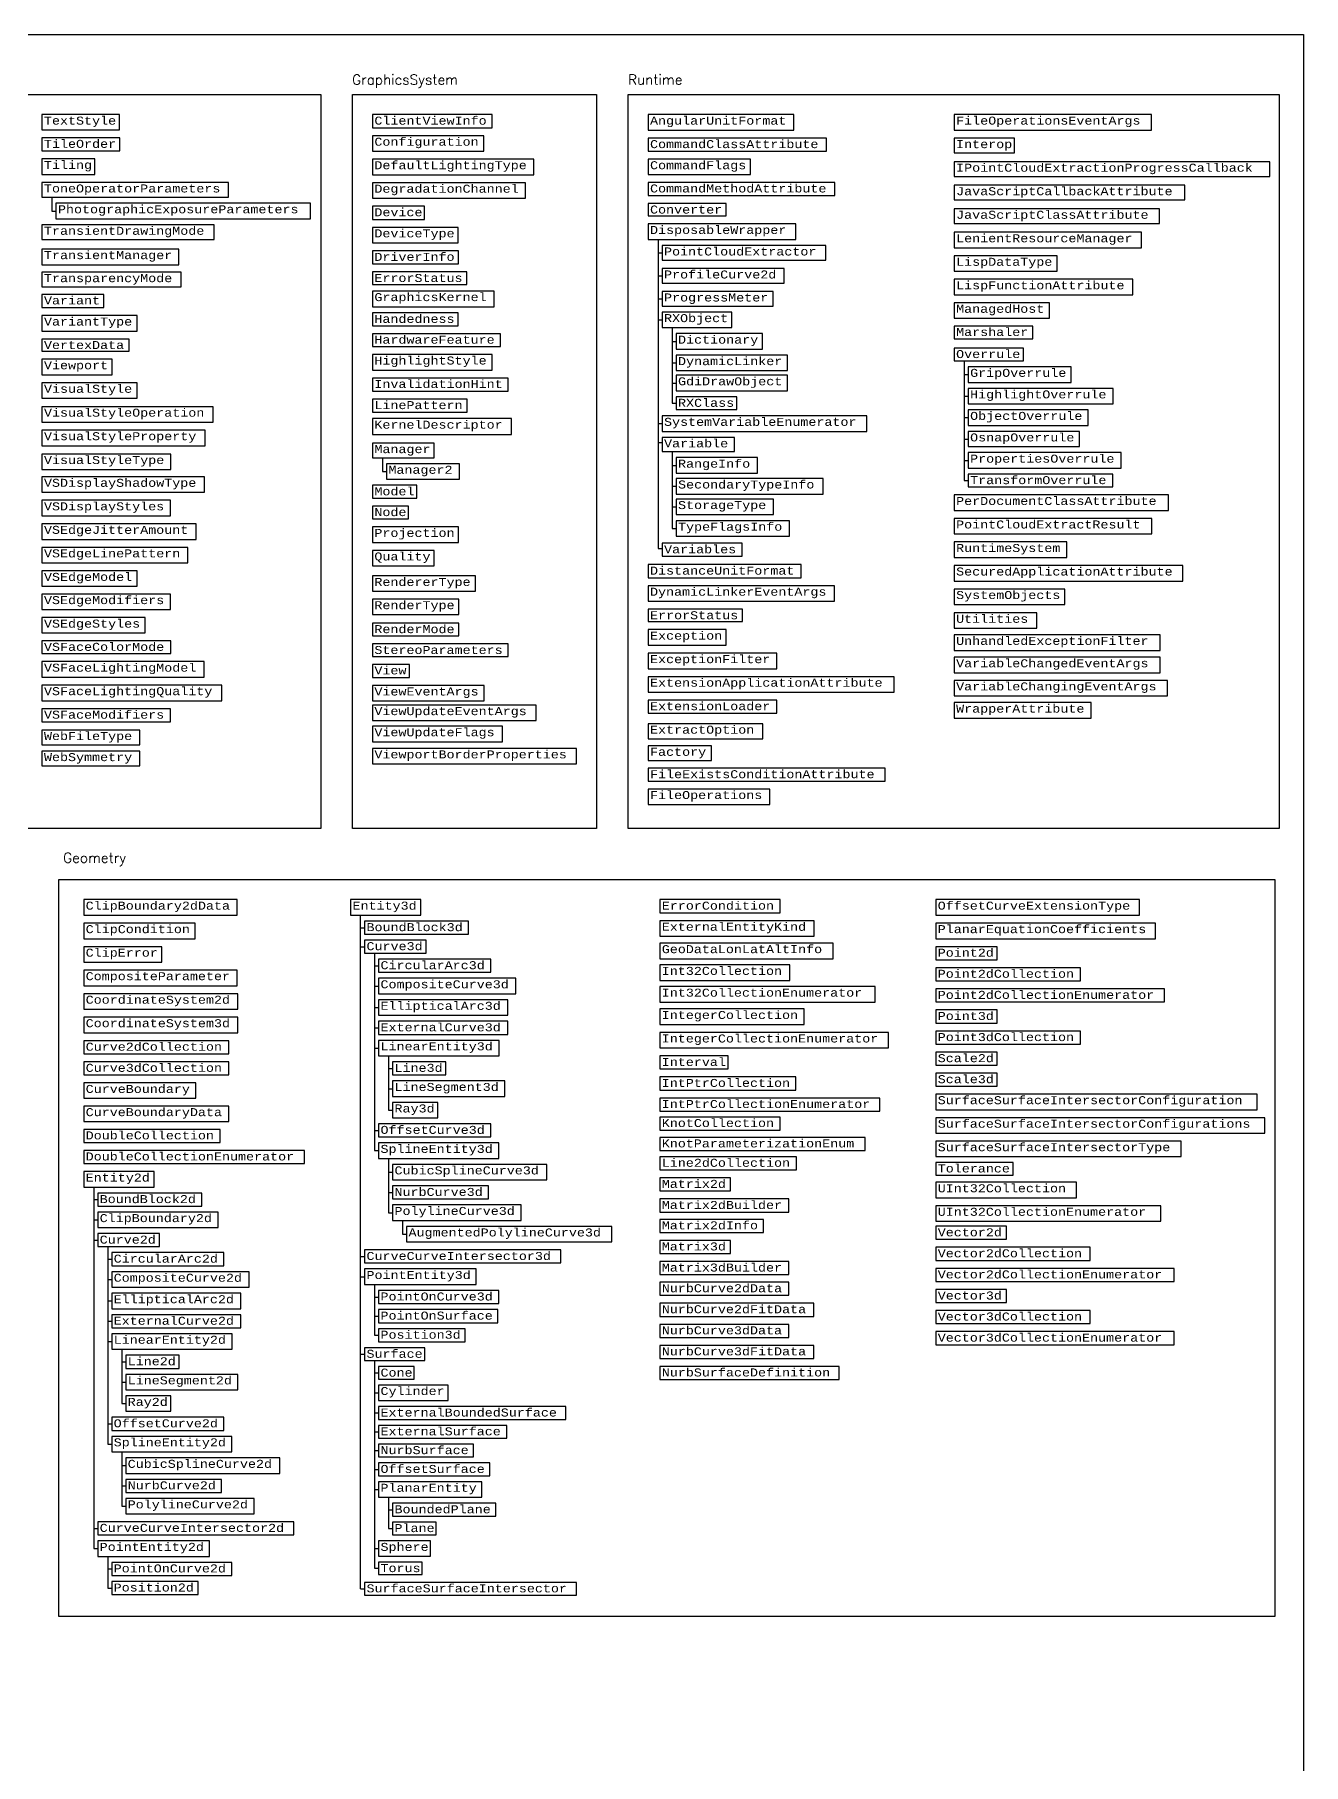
# Model space of a CAD drawing. Header units: inches. Extents: x 349 to 921, y -346 to 10.
# Drawn here: x 857.5 to 920.9, y -85.4 to 1.1 of the extents above; entities that cross this region are included whole.
import ezdxf

# ---------------------------------------------------------------- set-up
doc = ezdxf.new("R2010")
doc.units = ezdxf.units.IN
doc.header["$MEASUREMENT"] = 0
for name, color, linetype in [('Managed classes', 3, 'Continuous'), ('ObjectARX 2009 Managed classes', 7, 'Continuous'), ('ObjectARX 2010 Managed classes', 7, 'Continuous')]:
    doc.layers.add(name, color=color, linetype=linetype)
doc.styles.add('Categories', font='romanc.shx', dxfattribs={"height": 0.5})
doc.styles.add('PureManaged', font='cour.ttf', dxfattribs={"height": 0.4})
doc.styles.get("Standard").update_dxf_attribs({"font": 'cour.ttf'})

msp = doc.modelspace()

# ---------------------------------------------------------------- linework, layer by layer
for p, q in [((858.382, -7.032), (858.382, -7.72)), ((858.382, -7.72), (858.582, -7.72)), ((888.68, -9.142), (888.68, -24.583)), ((888.68, -9.808), (888.88, -9.808)), ((888.68, -10.958), (888.88, -10.958)), ((888.68, -12.108), (888.88, -12.108)), ((888.68, -13.161), (888.88, -13.161)), ((889.38, -13.549), (889.38, -17.328)), ((889.38, -14.237), (889.58, -14.237)), ((889.38, -15.312), (889.58, -15.312)), ((903.981, -15.21), (903.981, -21.193)), ((889.38, -16.32), (889.58, -16.32)), ((903.981, -15.898), (904.181, -15.898)), ((903.981, -16.974), (904.181, -16.974)), ((889.38, -17.328), (889.58, -17.328)), ((903.981, -18.049), (904.181, -18.049)), ((888.68, -18.347), (888.88, -18.347)), ((888.68, -19.287), (888.88, -19.287)), ((889.38, -19.749), (889.38, -23.589)), ((903.981, -19.117), (904.181, -19.117)), ((874.9, -20.055), (874.9, -20.743)), ((874.9, -20.743), (875.1, -20.743)), ((889.38, -20.437), (889.58, -20.437)), ((903.981, -20.185), (904.181, -20.185)), ((889.38, -21.478), (889.58, -21.478)), ((903.981, -21.193), (904.181, -21.193)), ((889.38, -22.507), (889.58, -22.507)), ((889.38, -23.589), (889.58, -23.589)), ((888.68, -24.583), (888.88, -24.583)), ((873.806, -76.592), (873.806, -42.919)), ((873.806, -43.545), (874.006, -43.545)), ((873.806, -44.495), (874.006, -44.495)), ((874.506, -44.821), (874.506, -54.692)), ((874.506, -45.448), (874.706, -45.448)), ((874.506, -46.463), (874.706, -46.463)), ((874.506, -47.538), (874.706, -47.538)), ((874.506, -48.551), (874.706, -48.551)), ((874.506, -49.564), (874.706, -49.564)), ((875.206, -49.952), (875.206, -52.668)), ((875.206, -50.579), (875.406, -50.579)), ((875.206, -51.594), (875.406, -51.594)), ((875.206, -52.668), (875.406, -52.668)), ((874.506, -53.679), (874.706, -53.679)), ((874.506, -54.692), (874.706, -54.692)), ((875.206, -55.079), (875.206, -57.793)), ((875.206, -55.767), (875.406, -55.767)), ((860.467, -56.513), (860.467, -74.588)), ((875.206, -56.78), (875.406, -56.78)), ((860.467, -57.138), (860.667, -57.138)), ((875.206, -57.793), (875.406, -57.793)), ((860.467, -58.151), (860.667, -58.151)), ((875.906, -58.181), (875.906, -58.868)), ((860.467, -59.164), (860.667, -59.164)), ((861.167, -59.489), (861.167, -69.36)), ((875.906, -58.868), (876.106, -58.868)), ((861.167, -60.116), (861.367, -60.116)), ((873.806, -59.981), (874.006, -59.981)), ((861.167, -61.132), (861.367, -61.132)), ((873.806, -60.994), (874.006, -60.994)), ((874.506, -61.382), (874.506, -63.919)), ((861.167, -62.207), (861.367, -62.207)), ((874.506, -62.009), (874.706, -62.009)), ((874.506, -62.964), (874.706, -62.964)), ((861.167, -63.22), (861.367, -63.22)), ((874.506, -63.919), (874.706, -63.919)), ((861.167, -64.233), (861.367, -64.233)), ((861.867, -64.621), (861.867, -67.336)), ((861.867, -65.248), (862.067, -65.248)), ((873.806, -64.866), (874.006, -64.866)), ((874.506, -65.187), (874.506, -75.567)), ((861.867, -66.263), (862.067, -66.263)), ((874.506, -65.797), (874.706, -65.797)), ((861.867, -67.336), (862.067, -67.336)), ((874.506, -66.795), (874.706, -66.795)), ((874.506, -67.803), (874.706, -67.803)), ((861.167, -68.347), (861.367, -68.347)), ((874.506, -68.743), (874.706, -68.743)), ((861.167, -69.36), (861.367, -69.36)), ((861.867, -69.748), (861.867, -72.462)), ((874.506, -69.683), (874.706, -69.683)), ((861.867, -70.436), (862.067, -70.436)), ((874.506, -70.624), (874.706, -70.624)), ((861.867, -71.449), (862.067, -71.449)), ((874.506, -71.632), (874.706, -71.632)), ((861.867, -72.462), (862.067, -72.462)), ((875.206, -72.019), (875.206, -73.58)), ((875.206, -72.639), (875.406, -72.639)), ((860.467, -73.575), (860.667, -73.575)), ((875.206, -73.58), (875.406, -73.58)), ((860.467, -74.588), (860.667, -74.588)), ((861.167, -74.975), (861.167, -76.557)), ((874.506, -74.58), (874.706, -74.58)), ((861.167, -75.603), (861.367, -75.603)), ((874.506, -75.567), (874.706, -75.567)), ((861.167, -76.557), (861.367, -76.557)), ((873.806, -76.592), (874.006, -76.592))]:
    msp.add_line(p, q)
for points in [[(636.228, 1.1), (920.942, 1.1), (920.942, -185.231), (636.229, -185.231)], [(790.721, -1.9), (871.828, -1.9), (871.828, -38.582), (790.721, -38.582)], [(873.4, -1.9), (885.608, -1.9), (885.608, -38.582), (873.4, -38.582)], [(887.18, -1.9), (919.735, -1.9), (919.735, -38.582), (887.18, -38.582)], [(857.882, -2.9), (857.882, -3.661), (861.76, -3.661), (861.76, -2.9)], [(874.4, -2.9), (874.4, -3.555), (880.389, -3.555), (880.389, -2.9)], [(888.18, -2.9), (888.18, -3.675), (895.467, -3.675), (895.467, -2.9)], [(903.481, -2.9), (903.481, -3.677), (913.353, -3.677), (913.353, -2.9)], [(857.882, -4.061), (857.882, -4.716), (861.775, -4.716), (861.775, -4.061)], [(874.4, -3.955), (874.4, -4.73), (879.978, -4.73), (879.978, -3.955)], [(888.18, -4.075), (888.18, -4.73), (897.106, -4.73), (897.106, -4.075)], [(903.481, -4.077), (903.481, -4.809), (906.503, -4.809), (906.503, -4.077)], [(857.882, -5.116), (857.882, -5.891), (860.527, -5.891), (860.527, -5.116)], [(874.4, -5.13), (874.4, -5.905), (882.475, -5.905), (882.475, -5.13)], [(888.18, -5.13), (888.18, -5.891), (893.308, -5.891), (893.308, -5.13)], [(903.481, -5.254), (903.481, -5.986), (919.267, -5.986), (919.267, -5.254)], [(857.882, -6.291), (857.882, -7.032), (867.206, -7.032), (867.206, -6.291)], [(874.4, -6.305), (874.4, -7.081), (882.046, -7.081), (882.046, -6.305)], [(888.18, -6.291), (888.18, -6.946), (897.526, -6.946), (897.526, -6.291)], [(903.481, -6.43), (903.481, -7.162), (915.013, -7.162), (915.013, -6.43)], [(858.582, -7.332), (858.582, -8.108), (871.311, -8.108), (871.311, -7.332)], [(874.4, -7.481), (874.4, -8.136), (877.013, -8.136), (877.013, -7.481)], [(888.18, -7.346), (888.18, -7.966), (892.079, -7.966), (892.079, -7.346)], [(903.481, -7.607), (903.481, -8.339), (913.752, -8.339), (913.752, -7.607)], [(857.882, -8.408), (857.882, -9.149), (866.494, -9.149), (866.494, -8.408)], [(874.4, -8.536), (874.4, -9.311), (878.694, -9.311), (878.694, -8.536)], [(888.18, -8.366), (888.18, -9.142), (895.573, -9.142), (895.573, -8.366)], [(888.88, -9.442), (888.88, -10.174), (897.067, -10.174), (897.067, -9.442)], [(903.481, -8.781), (903.481, -9.557), (912.842, -9.557), (912.842, -8.781)], [(857.882, -9.626), (857.882, -10.402), (864.716, -10.402), (864.716, -9.626)], [(874.4, -9.711), (874.4, -10.366), (878.698, -10.366), (878.698, -9.711)], [(903.481, -9.957), (903.481, -10.732), (908.625, -10.732), (908.625, -9.957)], [(857.882, -10.776), (857.882, -11.517), (864.839, -11.517), (864.839, -10.776)], [(874.4, -10.766), (874.4, -11.386), (879.121, -11.386), (879.121, -10.766)], [(888.88, -10.592), (888.88, -11.324), (894.982, -11.324), (894.982, -10.592)], [(903.481, -11.132), (903.481, -11.907), (912.407, -11.907), (912.407, -11.132)], [(857.882, -11.889), (857.882, -12.544), (860.967, -12.544), (860.967, -11.889)], [(874.4, -11.723), (874.4, -12.515), (880.488, -12.515), (880.488, -11.723)], [(888.88, -11.742), (888.88, -12.474), (894.442, -12.474), (894.442, -11.742)], [(857.882, -12.944), (857.882, -13.719), (862.644, -13.719), (862.644, -12.944)], [(874.4, -12.811), (874.4, -13.451), (878.694, -13.451), (878.694, -12.811)], [(888.88, -12.774), (888.88, -13.549), (892.361, -13.549), (892.361, -12.774)], [(903.481, -12.307), (903.481, -13.068), (908.245, -13.068), (908.245, -12.307)], [(903.481, -13.468), (903.481, -14.109), (907.415, -14.109), (907.415, -13.468)], [(857.882, -14.119), (857.882, -14.73), (862.237, -14.73), (862.237, -14.119)], [(874.4, -13.851), (874.4, -14.492), (880.812, -14.492), (880.812, -13.851)], [(889.58, -13.849), (889.58, -14.624), (893.91, -14.624), (893.91, -13.849)], [(903.481, -14.57), (903.481, -15.21), (906.953, -15.21), (906.953, -14.57)], [(857.882, -15.13), (857.882, -15.906), (861.388, -15.906), (861.388, -15.13)], [(874.4, -14.892), (874.4, -15.667), (880.392, -15.667), (880.392, -14.892)], [(889.58, -14.924), (889.58, -15.7), (895.149, -15.7), (895.149, -14.924)], [(904.181, -15.51), (904.181, -16.286), (909.325, -16.286), (909.325, -15.51)], [(857.882, -16.306), (857.882, -17.081), (862.644, -17.081), (862.644, -16.306)], [(874.4, -16.067), (874.4, -16.722), (881.194, -16.722), (881.194, -16.067)], [(889.58, -15.932), (889.58, -16.708), (895.149, -16.708), (895.149, -15.932)], [(874.4, -17.122), (874.4, -17.776), (879.138, -17.776), (879.138, -17.122)], [(889.58, -17.008), (889.58, -17.648), (892.62, -17.648), (892.62, -17.008)], [(904.181, -16.586), (904.181, -17.361), (911.433, -17.361), (911.433, -16.586)], [(857.882, -17.5), (857.882, -18.276), (866.439, -18.276), (866.439, -17.5)], [(874.4, -18.099), (874.4, -18.891), (881.348, -18.891), (881.348, -18.099)], [(888.88, -17.959), (888.88, -18.735), (899.12, -18.735), (899.12, -17.959)], [(904.181, -17.661), (904.181, -18.437), (910.174, -18.437), (910.174, -17.661)], [(857.882, -18.676), (857.882, -19.451), (866.041, -19.451), (866.041, -18.676)], [(904.181, -18.737), (904.181, -19.498), (909.753, -19.498), (909.753, -18.737)], [(857.882, -19.867), (857.882, -20.642), (864.325, -20.642), (864.325, -19.867)], [(874.4, -19.323), (874.4, -20.055), (877.494, -20.055), (877.494, -19.323)], [(888.88, -19.034), (888.88, -19.749), (892.505, -19.749), (892.505, -19.034)], [(904.181, -19.798), (904.181, -20.573), (911.829, -20.573), (911.829, -19.798)], [(875.1, -20.355), (875.1, -21.131), (878.75, -21.131), (878.75, -20.355)], [(889.58, -20.049), (889.58, -20.824), (893.659, -20.824), (893.659, -20.049)], [(857.882, -21.007), (857.882, -21.782), (866.005, -21.782), (866.005, -21.007)], [(874.4, -21.431), (874.4, -22.071), (876.629, -22.071), (876.629, -21.431)], [(889.58, -21.091), (889.58, -21.866), (896.93, -21.866), (896.93, -21.091)], [(904.181, -20.873), (904.181, -21.513), (911.421, -21.513), (911.421, -20.873)], [(857.882, -22.182), (857.882, -22.958), (864.308, -22.958), (864.308, -22.182)], [(874.4, -22.471), (874.4, -23.111), (876.211, -23.111), (876.211, -22.471)], [(889.58, -22.119), (889.58, -22.894), (894.454, -22.894), (894.454, -22.119)], [(903.481, -21.913), (903.481, -22.689), (914.19, -22.689), (914.19, -21.913)], [(889.58, -23.201), (889.58, -23.977), (895.252, -23.977), (895.252, -23.201)], [(903.481, -23.089), (903.481, -23.864), (913.37, -23.864), (913.37, -23.089)], [(857.882, -23.358), (857.882, -24.133), (865.589, -24.133), (865.589, -23.358)], [(874.4, -23.511), (874.4, -24.287), (878.7, -24.287), (878.7, -23.511)], [(857.882, -24.533), (857.882, -25.309), (865.179, -25.309), (865.179, -24.533)], [(874.4, -24.687), (874.4, -25.462), (877.487, -25.462), (877.487, -24.687)], [(888.88, -24.33), (888.88, -24.971), (892.888, -24.971), (892.888, -24.33)], [(903.481, -24.264), (903.481, -25.04), (909.108, -25.04), (909.108, -24.264)], [(857.882, -25.709), (857.882, -26.47), (862.635, -26.47), (862.635, -25.709)], [(888.18, -25.396), (888.18, -26.051), (895.839, -26.051), (895.839, -25.396)], [(903.481, -25.44), (903.481, -26.215), (914.908, -26.215), (914.908, -25.44)], [(874.4, -25.962), (874.4, -26.723), (879.558, -26.723), (879.558, -25.962)], [(888.18, -26.451), (888.18, -27.226), (897.499, -27.226), (897.499, -26.451)], [(903.481, -26.615), (903.481, -27.39), (909.009, -27.39), (909.009, -26.615)], [(857.882, -26.87), (857.882, -27.645), (864.308, -27.645), (864.308, -26.87)], [(874.4, -27.123), (874.4, -27.884), (878.717, -27.884), (878.717, -27.123)], [(888.18, -27.626), (888.18, -28.247), (892.901, -28.247), (892.901, -27.626)], [(857.882, -28.045), (857.882, -28.806), (863.047, -28.806), (863.047, -28.045)], [(874.4, -28.322), (874.4, -28.963), (878.717, -28.963), (878.717, -28.322)], [(903.481, -27.804), (903.481, -28.579), (907.608, -28.579), (907.608, -27.804)], [(857.882, -29.206), (857.882, -29.846), (864.325, -29.846), (864.325, -29.206)], [(874.4, -29.363), (874.4, -29.983), (881.189, -29.983), (881.189, -29.363)], [(888.18, -28.647), (888.18, -29.422), (892.091, -29.422), (892.091, -28.647)], [(903.481, -28.908), (903.481, -29.684), (913.78, -29.684), (913.78, -28.908)], [(857.882, -30.246), (857.882, -31.022), (865.996, -31.022), (865.996, -30.246)], [(888.18, -29.822), (888.18, -30.598), (894.613, -30.598), (894.613, -29.822)], [(903.481, -30.028), (903.481, -30.803), (913.78, -30.803), (913.78, -30.028)], [(874.4, -30.383), (874.4, -31.038), (876.256, -31.038), (876.256, -30.383)], [(888.18, -30.998), (888.18, -31.773), (900.481, -31.773), (900.481, -30.998)], [(857.882, -31.422), (857.882, -32.197), (866.882, -32.197), (866.882, -31.422)], [(874.4, -31.438), (874.4, -32.213), (879.986, -32.213), (879.986, -31.438)], [(903.481, -31.183), (903.481, -31.958), (914.151, -31.958), (914.151, -31.183)], [(857.882, -32.597), (857.882, -33.252), (864.308, -33.252), (864.308, -32.597)], [(874.4, -32.42), (874.4, -33.195), (882.591, -33.195), (882.591, -32.42)], [(888.18, -32.173), (888.18, -32.828), (894.613, -32.828), (894.613, -32.173)], [(903.481, -32.294), (903.481, -33.07), (910.337, -33.07), (910.337, -32.294)], [(857.882, -33.665), (857.882, -34.406), (862.768, -34.406), (862.768, -33.665)], [(874.4, -33.475), (874.4, -34.25), (880.899, -34.25), (880.899, -33.475)], [(888.18, -33.348), (888.18, -34.103), (893.912, -34.103), (893.912, -33.348)], [(874.4, -34.582), (874.4, -35.358), (884.608, -35.358), (884.608, -34.582)], [(888.18, -34.454), (888.18, -35.186), (891.356, -35.186), (891.356, -34.454)], [(857.882, -34.719), (857.882, -35.46), (862.768, -35.46), (862.768, -34.719)], [(888.18, -35.573), (888.18, -36.228), (900.036, -36.228), (900.036, -35.573)], [(888.18, -36.614), (888.18, -37.391), (894.276, -37.391), (894.276, -36.614)], [(858.718, -41.144), (919.518, -41.144), (919.518, -77.98), (858.718, -77.98)], [(859.967, -42.144), (859.967, -42.919), (867.646, -42.919), (867.646, -42.144)], [(873.306, -42.144), (873.306, -42.919), (876.826, -42.919), (876.826, -42.144)], [(888.767, -42.144), (888.767, -42.799), (894.779, -42.799), (894.779, -42.144)], [(902.562, -42.144), (902.562, -42.919), (912.756, -42.919), (912.756, -42.144)], [(874.006, -43.219), (874.006, -43.87), (879.207, -43.87), (879.207, -43.219)], [(888.767, -43.199), (888.767, -43.974), (896.489, -43.974), (896.489, -43.199)], [(859.967, -43.319), (859.967, -44.095), (865.546, -44.095), (865.546, -43.319)], [(902.562, -43.319), (902.562, -44.095), (913.554, -44.095), (913.554, -43.319)], [(859.967, -44.495), (859.967, -45.27), (863.866, -45.27), (863.866, -44.495)], [(874.006, -44.17), (874.006, -44.821), (877.093, -44.821), (877.093, -44.17)], [(888.767, -44.319), (888.767, -45.095), (897.438, -45.095), (897.438, -44.319)], [(902.562, -44.495), (902.562, -45.149), (905.63, -45.149), (905.63, -44.495)], [(859.967, -45.67), (859.967, -46.446), (867.648, -46.446), (867.648, -45.67)], [(874.706, -45.121), (874.706, -45.775), (880.314, -45.775), (880.314, -45.121)], [(888.767, -45.406), (888.767, -46.181), (895.275, -46.181), (895.275, -45.406)], [(902.562, -45.549), (902.562, -46.204), (909.803, -46.204), (909.803, -45.549)], [(874.706, -46.075), (874.706, -46.851), (881.574, -46.851), (881.574, -46.075)], [(888.767, -46.493), (888.767, -47.268), (899.532, -47.268), (899.532, -46.493)], [(902.562, -46.604), (902.562, -47.259), (914.006, -47.259), (914.006, -46.604)], [(859.967, -46.846), (859.967, -47.621), (867.675, -47.621), (867.675, -46.846)], [(874.706, -47.151), (874.706, -47.926), (881.167, -47.926), (881.167, -47.151)], [(859.967, -48.021), (859.967, -48.796), (867.675, -48.796), (867.675, -48.021)], [(874.706, -48.226), (874.706, -48.877), (881.167, -48.877), (881.167, -48.226)], [(888.767, -47.609), (888.767, -48.384), (895.992, -48.384), (895.992, -47.609)], [(902.562, -47.659), (902.562, -48.314), (905.63, -48.314), (905.63, -47.659)], [(859.967, -49.196), (859.967, -49.851), (867.227, -49.851), (867.227, -49.196)], [(874.706, -49.177), (874.706, -49.952), (880.733, -49.952), (880.733, -49.177)], [(888.767, -48.784), (888.767, -49.559), (900.194, -49.559), (900.194, -48.784)], [(902.562, -48.714), (902.562, -49.368), (909.803, -49.368), (909.803, -48.714)], [(888.767, -49.959), (888.767, -50.6), (892.187, -50.6), (892.187, -49.959)], [(902.562, -49.768), (902.562, -50.419), (905.628, -50.419), (905.628, -49.768)], [(859.967, -50.251), (859.967, -50.906), (867.227, -50.906), (867.227, -50.251)], [(875.406, -50.252), (875.406, -50.907), (878.072, -50.907), (878.072, -50.252)], [(888.767, -51.006), (888.767, -51.66), (895.571, -51.66), (895.571, -51.006)], [(902.562, -50.819), (902.562, -51.469), (905.628, -51.469), (905.628, -50.819)], [(859.967, -51.306), (859.967, -52.067), (865.568, -52.067), (865.568, -51.306)], [(875.406, -51.207), (875.406, -51.982), (881.013, -51.982), (881.013, -51.207)], [(902.562, -51.869), (902.562, -52.645), (918.625, -52.645), (918.625, -51.869)], [(859.967, -52.467), (859.967, -53.228), (867.226, -53.228), (867.226, -52.467)], [(875.406, -52.282), (875.406, -53.053), (877.666, -53.053), (877.666, -52.282)], [(888.767, -52.06), (888.767, -52.715), (899.774, -52.715), (899.774, -52.06)], [(874.706, -53.353), (874.706, -54.004), (880.321, -54.004), (880.321, -53.353)], [(888.767, -53.01), (888.767, -53.665), (894.779, -53.665), (894.779, -53.01)], [(902.562, -53.045), (902.562, -53.82), (919.015, -53.82), (919.015, -53.045)], [(859.967, -53.628), (859.967, -54.282), (866.796, -54.282), (866.796, -53.628)], [(874.706, -54.304), (874.706, -55.079), (880.714, -55.079), (880.714, -54.304)], [(888.767, -54.03), (888.767, -54.684), (899.039, -54.684), (899.039, -54.03)], [(902.562, -54.22), (902.562, -54.981), (914.83, -54.981), (914.83, -54.22)], [(859.967, -54.682), (859.967, -55.337), (870.999, -55.337), (870.999, -54.682)], [(888.767, -54.998), (888.767, -55.653), (895.606, -55.653), (895.606, -54.998)], [(902.562, -55.281), (902.562, -55.921), (906.441, -55.921), (906.441, -55.281)], [(859.967, -55.737), (859.967, -56.513), (863.487, -56.513), (863.487, -55.737)], [(875.406, -55.379), (875.406, -56.155), (883.114, -56.155), (883.114, -55.379)], [(888.767, -56.053), (888.767, -56.707), (892.309, -56.707), (892.309, -56.053)], [(860.667, -56.813), (860.667, -57.463), (865.868, -57.463), (865.868, -56.813)], [(875.406, -56.455), (875.406, -57.105), (880.201, -57.105), (880.201, -56.455)], [(902.562, -56.272), (902.562, -57.048), (909.602, -57.048), (909.602, -56.272)], [(860.667, -57.763), (860.667, -58.539), (866.695, -58.539), (866.695, -57.763)], [(875.406, -57.405), (875.406, -58.181), (881.836, -58.181), (881.836, -57.405)], [(888.767, -57.107), (888.767, -57.762), (895.222, -57.762), (895.222, -57.107)], [(902.562, -57.448), (902.562, -58.209), (913.807, -58.209), (913.807, -57.448)], [(876.106, -58.481), (876.106, -59.256), (886.373, -59.256), (886.373, -58.481)], [(888.767, -58.125), (888.767, -58.78), (893.952, -58.78), (893.952, -58.125)], [(902.562, -58.473), (902.562, -59.123), (906.106, -59.123), (906.106, -58.473)], [(860.667, -58.839), (860.667, -59.489), (863.754, -59.489), (863.754, -58.839)], [(874.006, -59.656), (874.006, -60.307), (883.815, -60.307), (883.815, -59.656)], [(888.767, -59.18), (888.767, -59.835), (892.309, -59.835), (892.309, -59.18)], [(902.562, -59.523), (902.562, -60.178), (910.279, -60.178), (910.279, -59.523)], [(861.367, -59.789), (861.367, -60.444), (866.975, -60.444), (866.975, -59.789)], [(888.767, -60.235), (888.767, -60.889), (895.222, -60.889), (895.222, -60.235)], [(861.367, -60.744), (861.367, -61.519), (868.235, -61.519), (868.235, -60.744)], [(874.006, -60.607), (874.006, -61.382), (879.596, -61.382), (879.596, -60.607)], [(888.767, -61.269), (888.767, -61.919), (895.214, -61.919), (895.214, -61.269)], [(902.562, -60.578), (902.562, -61.233), (914.482, -61.233), (914.482, -60.578)], [(861.367, -61.819), (861.367, -62.595), (867.828, -62.595), (867.828, -61.819)], [(874.706, -61.682), (874.706, -62.337), (880.716, -62.337), (880.716, -61.682)], [(902.562, -61.633), (902.562, -62.283), (906.106, -62.283), (906.106, -61.633)], [(861.367, -62.895), (861.367, -63.545), (867.828, -63.545), (867.828, -62.895)], [(874.706, -62.637), (874.706, -63.292), (880.674, -63.292), (880.674, -62.637)], [(888.767, -62.319), (888.767, -62.974), (896.474, -62.974), (896.474, -62.319)], [(902.562, -62.683), (902.562, -63.338), (910.279, -63.338), (910.279, -62.683)], [(861.367, -63.845), (861.367, -64.621), (867.394, -64.621), (867.394, -63.845)], [(874.706, -63.592), (874.706, -64.246), (879.035, -64.246), (879.035, -63.592)], [(888.767, -63.374), (888.767, -64.024), (895.214, -64.024), (895.214, -63.374)], [(902.562, -63.738), (902.562, -64.393), (914.482, -64.393), (914.482, -63.738)], [(874.006, -64.546), (874.006, -65.187), (877.03, -65.187), (877.03, -64.546)], [(888.767, -64.424), (888.767, -65.079), (896.474, -65.079), (896.474, -64.424)], [(862.067, -64.921), (862.067, -65.575), (864.733, -65.575), (864.733, -64.921)], [(874.706, -65.487), (874.706, -66.107), (876.49, -66.107), (876.49, -65.487)], [(888.767, -65.479), (888.767, -66.134), (897.735, -66.134), (897.735, -65.479)], [(862.067, -65.875), (862.067, -66.651), (867.674, -66.651), (867.674, -65.875)], [(874.706, -66.407), (874.706, -67.182), (878.185, -67.182), (878.185, -66.407)], [(862.067, -66.951), (862.067, -67.722), (864.327, -67.722), (864.327, -66.951)], [(861.367, -68.022), (861.367, -68.673), (866.982, -68.673), (866.982, -68.022)], [(874.706, -67.482), (874.706, -68.123), (884.066, -68.123), (884.066, -67.482)], [(861.367, -68.973), (861.367, -69.748), (867.375, -69.748), (867.375, -68.973)], [(874.706, -68.423), (874.706, -69.063), (881.125, -69.063), (881.125, -68.423)], [(874.706, -69.363), (874.706, -70.003), (879.458, -70.003), (879.458, -69.363)], [(862.067, -70.048), (862.067, -70.823), (869.775, -70.823), (869.775, -70.048)], [(874.706, -70.303), (874.706, -70.944), (880.279, -70.944), (880.279, -70.303)], [(862.067, -71.123), (862.067, -71.774), (866.862, -71.774), (866.862, -71.123)], [(874.706, -71.244), (874.706, -72.019), (879.869, -72.019), (879.869, -71.244)], [(862.067, -72.074), (862.067, -72.849), (868.497, -72.849), (868.497, -72.074)], [(875.406, -72.319), (875.406, -72.96), (880.565, -72.96), (880.565, -72.319)], [(860.667, -73.249), (860.667, -73.9), (870.476, -73.9), (870.476, -73.249)], [(875.406, -73.26), (875.406, -73.9), (877.592, -73.9), (877.592, -73.26)], [(860.667, -74.2), (860.667, -74.975), (866.257, -74.975), (866.257, -74.2)], [(874.706, -74.2), (874.706, -74.961), (877.31, -74.961), (877.31, -74.2)], [(861.367, -75.275), (861.367, -75.93), (867.377, -75.93), (867.377, -75.275)], [(874.706, -75.261), (874.706, -75.872), (876.888, -75.872), (876.888, -75.261)], [(861.367, -76.23), (861.367, -76.885), (865.696, -76.885), (865.696, -76.23)], [(874.006, -76.272), (874.006, -76.913), (884.608, -76.913), (884.608, -76.272)]]:
    msp.add_lwpolyline(points, close=True)

# ---------------------------------------------------------------- texts
at = {"color": 1, "char_height": 0.5, "attachment_point": 1, "style": 'Categories'}
for s, insert, width in [('GraphicsSystem', (873.389, -0.9), 5.20387), ('Runtime', (887.18, -0.9), 3.16522), ('Geometry', (858.942, -39.801), 5.42221)]:
    msp.add_mtext(s, dxfattribs=dict(at, insert=insert, width=width))
at = {"layer": 'Managed classes', "char_height": 0.4, "attachment_point": 1, "style": 'PureManaged'}
for s, insert in [('{\\Fcourier new;TextStyle}', (857.982, -3)), ('{\\Fcourier new;ClientViewInfo}', (874.5, -3)), ('{\\Fcourier new;AngularUnitFormat}', (888.28, -3)), ('{\\Fcourier new;TileOrder}', (857.982, -4.161)), ('{\\Fcourier new;Configuration}', (874.5, -4.055)), ('{\\Fcourier new;CommandClassAttribute}', (888.28, -4.175)), ('{\\Fcourier new;Interop}', (903.581, -4.177)), ('{\\Fcourier new;Tiling}', (857.982, -5.216)), ('{\\Fcourier new;DefaultLightingType}', (874.5, -5.23)), ('{\\Fcourier new;CommandFlags}', (888.28, -5.23)), ('{\\Fcourier new|c0;IPointCloudExtractionProgressCallback}', (903.581, -5.354)), ('{\\Fcourier new;ToneOperatorParameters}', (857.982, -6.391)), ('{\\Fcourier new;DegradationChannel}', (874.5, -6.405)), ('{\\Fcourier new;CommandMethodAttribute}', (888.28, -6.391)), ('{\\Fcourier new|c0;PhotographicExposureParameters}', (858.682, -7.432)), ('{\\Fcourier new;Device}', (874.5, -7.581)), ('{\\Fcourier new;Converter}', (888.28, -7.446)), ('{\\Fcourier new;DeviceType}', (874.5, -8.636)), ('{\\Fcourier new;DisposableWrapper}', (888.28, -8.466)), ('{\\Fcourier new|c0;PointCloudExtractor}', (888.98, -9.542)), ('{\\Fcourier new;LenientResourceManager}', (903.581, -8.881)), ('{\\Fcourier new;DriverInfo}', (874.5, -9.811)), ('{\\Fcourier new;LispDataType}', (903.581, -10.057)), ('{\\Fcourier new;ErrorStatus}', (874.5, -10.866)), ('{\\Fcourier new|c0;ProfileCurve2d}', (888.98, -10.692)), ('{\\Fcourier new;LispFunctionAttribute}', (903.581, -11.232)), ('{\\Fcourier new;Variant}', (857.982, -11.989)), ('{\\Fcourier new|c0;GraphicsKernel}', (874.5, -11.823)), ('{\\Fcourier new;ProgressMeter}', (888.98, -11.842)), ('{\\Fcourier new;Handedness}', (874.5, -12.911)), ('{\\Fcourier new;RXObject}', (888.98, -12.874)), ('{\\Fcourier new;ManagedHost}', (903.581, -12.407)), ('{\\Fcourier new;VariantType}', (857.982, -13.044)), ('{\\Fcourier new;Marshaler}', (903.581, -13.568)), ('{\\Fcourier new;VertexData}', (857.982, -14.219)), ('{\\Fcourier new;HardwareFeature}', (874.5, -13.951)), ('{\\Fcourier new;Dictionary}', (889.68, -13.949)), ('{\\Fcourier new;Viewport}', (857.982, -15.23)), ('{\\Fcourier new;HighlightStyle}', (874.5, -14.992)), ('{\\Fcourier new;DynamicLinker}', (889.68, -15.024)), ('{\\Fcourier new;VisualStyle}', (857.982, -16.406)), ('{\\Fcourier new;InvalidationHint}', (874.5, -16.167)), ('{\\Fcourier new;LinePattern}', (874.5, -17.222)), ('{\\Fcourier new;RXClass}', (889.68, -17.108)), ('{\\Fcourier new|c0;KernelDescriptor}', (874.5, -18.199)), ('{\\Fcourier new|c0;SystemVariableEnumerator}', (888.98, -18.059)), ('{\\Fcourier new;Manager}', (874.5, -19.423)), ('{\\Fcourier new;VisualStyleType}', (857.982, -19.967)), ('{\\Fcourier new|c0;Manager2}', (875.2, -20.455)), ('{\\Fcourier new;Model}', (874.5, -21.531)), ('{\\Fcourier new|c0;PerDocumentClassAttribute}', (903.581, -22.013)), ('{\\Fcourier new;Node}', (874.5, -22.571)), ('{\\Fcourier new|c0;PointCloudExtractResult}', (903.581, -23.189)), ('{\\Fcourier new;Projection}', (874.5, -23.611)), ('{\\Fcourier new;Quality}', (874.5, -24.787)), ('{\\Fcourier new;RuntimeSystem}', (903.581, -24.364)), ('{\\Fcourier new;DistanceUnitFormat}', (888.28, -25.496)), ('{\\Fcourier new;SecuredApplicationAttribute}', (903.581, -25.54)), ('{\\Fcourier new;RendererType}', (874.5, -26.062)), ('{\\Fcourier new;DynamicLinkerEventArgs}', (888.28, -26.551)), ('{\\Fcourier new;SystemObjects}', (903.581, -26.715)), ('{\\Fcourier new;RenderType}', (874.5, -27.223)), ('{\\Fcourier new;RenderMode}', (874.5, -28.422)), ('{\\Fcourier new;ErrorStatus}', (888.28, -27.726)), ('{\\Fcourier new;Exception}', (888.28, -28.747)), ('{\\Fcourier new;StereoParameters}', (874.5, -29.463)), ('{\\Fcourier new;ExceptionFilter}', (888.28, -29.922)), ('{\\Fcourier new;View}', (874.5, -30.483)), ('{\\Fcourier new;ExtensionApplicationAttribute}', (888.28, -31.098)), ('{\\Fcourier new;ViewEventArgs}', (874.5, -31.538)), ('{\\Fcourier new;ExtensionLoader}', (888.28, -32.273)), ('{\\Fcourier new;WrapperAttribute}', (903.581, -32.394)), ('{\\Fcourier new|c0;ExtractOption}', (888.28, -33.448)), ('{\\Fcourier new;ViewportBorderProperties}', (874.5, -34.682)), ('{\\Fcourier new;FileExistsConditionAttribute}', (888.28, -35.673)), ('{\\Fcourier new;ClipBoundary2dData}', (860.067, -42.244)), ('{\\Fcourier new;Entity3d}', (873.406, -42.244)), ('{\\Fcourier new;ErrorCondition}', (888.867, -42.244)), ('{\\Fcourier new;OffsetCurveExtensionType}', (902.662, -42.244)), ('{\\Fcourier new;ClipCondition}', (860.067, -43.419)), ('{\\Fcourier new;BoundBlock3d}', (874.106, -43.319)), ('{\\Fcourier new;ExternalEntityKind}', (888.867, -43.299)), ('{\\Fcourier new;PlanarEquationCoefficients}', (902.662, -43.419)), ('{\\Fcourier new;ClipError}', (860.067, -44.595)), ('{\\Fcourier new;Curve3d}', (874.106, -44.27)), ('{\\Fcourier new;Point2d}', (902.662, -44.595)), ('{\\Fcourier new;CompositeParameter}', (860.067, -45.77)), ('{\\Fcourier new;CircularArc3d}', (874.806, -45.221)), ('{\\Fcourier new;Point2dCollection}', (902.662, -45.649)), ('{\\Fcourier new;CompositeCurve3d}', (874.806, -46.175)), ('{\\Fcourier new;Point2dCollectionEnumerator}', (902.662, -46.704)), ('{\\Fcourier new;CoordinateSystem2d}', (860.067, -46.946)), ('{\\Fcourier new;EllipticalArc3d}', (874.806, -47.251)), ('{\\Fcourier new;CoordinateSystem3d}', (860.067, -48.121)), ('{\\Fcourier new;ExternalCurve3d}', (874.806, -48.326)), ('{\\Fcourier new;IntegerCollection}', (888.867, -47.709)), ('{\\Fcourier new;Point3d}', (902.662, -47.759)), ('{\\Fcourier new;Curve2dCollection}', (860.067, -49.296)), ('{\\Fcourier new;LinearEntity3d}', (874.806, -49.277)), ('{\\Fcourier new;IntegerCollectionEnumerator}', (888.867, -48.884)), ('{\\Fcourier new;Point3dCollection}', (902.662, -48.814)), ('{\\Fcourier new;Interval}', (888.867, -50.059)), ('{\\Fcourier new;Scale2d}', (902.662, -49.868)), ('{\\Fcourier new;Curve3dCollection}', (860.067, -50.351)), ('{\\Fcourier new;Line3d}', (875.506, -50.352)), ('{\\Fcourier new;Scale3d}', (902.662, -50.919)), ('{\\Fcourier new;CurveBoundary}', (860.067, -51.406)), ('{\\Fcourier new;LineSegment3d}', (875.506, -51.307)), ('{\\Fcourier new;IntPtrCollection}', (888.867, -51.106)), ('{\\Fcourier new;CurveBoundaryData}', (860.067, -52.567)), ('{\\Fcourier new;Ray3d}', (875.506, -52.382)), ('{\\Fcourier new;IntPtrCollectionEnumerator}', (888.867, -52.16)), ('{\\Fcourier new;SurfaceSurfaceIntersectorConfiguration}', (902.662, -51.969)), ('{\\Fcourier new;OffsetCurve3d}', (874.806, -53.453)), ('{\\Fcourier new;KnotCollection}', (888.867, -53.11)), ('{\\Fcourier new;SurfaceSurfaceIntersectorConfigurations}', (902.662, -53.145)), ('{\\Fcourier new;DoubleCollection}', (860.067, -53.728)), ('{\\Fcourier new;SplineEntity3d}', (874.806, -54.404)), ('{\\Fcourier new;SurfaceSurfaceIntersectorType}', (902.662, -54.32)), ('{\\Fcourier new;DoubleCollectionEnumerator}', (860.067, -54.782)), ('{\\Fcourier new;Line2dCollection}', (888.867, -55.098)), ('{\\Fcourier new;Tolerance}', (902.662, -55.381)), ('{\\Fcourier new;Entity2d}', (860.067, -55.837)), ('{\\Fcourier new;CubicSplineCurve3d}', (875.506, -55.479)), ('{\\Fcourier new;Matrix2d}', (888.867, -56.153)), ('{\\Fcourier new;BoundBlock2d}', (860.767, -56.913)), ('{\\Fcourier new;NurbCurve3d}', (875.506, -56.555)), ('{\\Fcourier new;ClipBoundary2d}', (860.767, -57.863)), ('{\\Fcourier new;PolylineCurve3d}', (875.506, -57.505)), ('{\\Fcourier new;Matrix2dBuilder}', (888.867, -57.207)), ('{\\Fcourier new;AugmentedPolylineCurve3d}', (876.206, -58.581)), ('{\\Fcourier new;Matrix2dInfo}', (888.867, -58.225)), ('{\\Fcourier new;Vector2d}', (902.662, -58.573)), ('{\\Fcourier new;Curve2d}', (860.767, -58.939)), ('{\\Fcourier new;Matrix3d}', (888.867, -59.28)), ('{\\Fcourier new;Vector2dCollection}', (902.662, -59.623)), ('{\\Fcourier new;CircularArc2d}', (861.467, -59.889)), ('{\\Fcourier new;CurveCurveIntersector3d}', (874.106, -59.756)), ('{\\Fcourier new;Matrix3dBuilder}', (888.867, -60.335)), ('{\\Fcourier new;CompositeCurve2d}', (861.467, -60.844)), ('{\\Fcourier new;PointEntity3d}', (874.106, -60.707)), ('{\\Fcourier new;NurbCurve2dData}', (888.867, -61.369)), ('{\\Fcourier new;Vector2dCollectionEnumerator}', (902.662, -60.678)), ('{\\Fcourier new;EllipticalArc2d}', (861.467, -61.919)), ('{\\Fcourier new;PointOnCurve3d}', (874.806, -61.782)), ('{\\Fcourier new;Vector3d}', (902.662, -61.733)), ('{\\Fcourier new;ExternalCurve2d}', (861.467, -62.995)), ('{\\Fcourier new;PointOnSurface}', (874.806, -62.737)), ('{\\Fcourier new;NurbCurve2dFitData}', (888.867, -62.419)), ('{\\Fcourier new;Vector3dCollection}', (902.662, -62.783)), ('{\\Fcourier new;LinearEntity2d}', (861.467, -63.945)), ('{\\Fcourier new;Position3d}', (874.806, -63.692)), ('{\\Fcourier new;NurbCurve3dData}', (888.867, -63.474)), ('{\\Fcourier new;Vector3dCollectionEnumerator}', (902.662, -63.838)), ('{\\Fcourier new;Surface}', (874.106, -64.646)), ('{\\Fcourier new;NurbCurve3dFitData}', (888.867, -64.524)), ('{\\Fcourier new;Line2d}', (862.167, -65.021)), ('{\\Fcourier new;Cone}', (874.806, -65.587)), ('{\\Fcourier new;NurbSurfaceDefinition}', (888.867, -65.579)), ('{\\Fcourier new;LineSegment2d}', (862.167, -65.975)), ('{\\Fcourier new;Cylinder}', (874.806, -66.507)), ('{\\Fcourier new;Ray2d}', (862.167, -67.051)), ('{\\Fcourier new;OffsetCurve2d}', (861.467, -68.122)), ('{\\Fcourier new;ExternalBoundedSurface}', (874.806, -67.582)), ('{\\Fcourier new;SplineEntity2d}', (861.467, -69.073)), ('{\\Fcourier new;ExternalSurface}', (874.806, -68.523)), ('{\\Fcourier new;NurbSurface}', (874.806, -69.463)), ('{\\Fcourier new;CubicSplineCurve2d}', (862.167, -70.148)), ('{\\Fcourier new;OffsetSurface}', (874.806, -70.403)), ('{\\Fcourier new;NurbCurve2d}', (862.167, -71.223)), ('{\\Fcourier new;PlanarEntity}', (874.806, -71.344)), ('{\\Fcourier new;PolylineCurve2d}', (862.167, -72.174)), ('{\\Fcourier new;BoundedPlane}', (875.506, -72.419)), ('{\\Fcourier new;CurveCurveIntersector2d}', (860.767, -73.349)), ('{\\Fcourier new;Plane}', (875.506, -73.36)), ('{\\Fcourier new;PointEntity2d}', (860.767, -74.3)), ('{\\Fcourier new;Sphere}', (874.806, -74.3)), ('{\\Fcourier new;PointOnCurve2d}', (861.467, -75.375)), ('{\\Fcourier new;Torus}', (874.806, -75.361)), ('{\\Fcourier new;Position2d}', (861.467, -76.33)), ('{\\Fcourier new;SurfaceSurfaceIntersector}', (874.106, -76.372))]:
    msp.add_mtext(s, dxfattribs=dict(at, insert=insert))
at = {"layer": 'Managed classes', "color": 6, "char_height": 0.4, "attachment_point": 1, "style": 'PureManaged'}
for s, insert in [('{\\Fcourier new|c0;FileOperationsEventArgs}', (903.581, -3)), ('{\\Fcourier new|c0;JavaScriptCallbackAttribute}', (903.581, -6.53)), ('{\\Fcourier new|c0;JavaScriptClassAttribute}', (903.581, -7.707)), ('{\\Fcourier new|c0;TransientDrawingMode}', (857.982, -8.508)), ('{\\Fcourier new|c0;TransparencyMode}', (857.982, -10.876)), ('{\\Fcourier new|c0;Utilities}', (903.581, -27.904)), ('{\\Fcourier new|c0;UnhandledExceptionFilter}', (903.581, -29.008)), ('{\\Fcourier new|c0;VariableChangedEventArgs}', (903.581, -30.128)), ('{\\Fcourier new|c0;VariableChangingEventArgs}', (903.581, -31.283)), ('{\\Fcourier new|c0;ViewUpdateEventArgs}', (874.5, -32.52)), ('{\\Fcourier new|c0;ViewUpdateFlags}', (874.5, -33.575)), ('{\\Fcourier new|c0;WebFileType}', (857.982, -33.765)), ('{\\Fcourier new|c0;Factory}', (888.28, -34.554)), ('{\\Fcourier new|c0;WebSymmetry}', (857.982, -34.819)), ('{\\Fcourier new|c0;FileOperations}', (888.28, -36.714)), ('{\\Fcourier new|c0;GeoDataLonLatAltInfo}', (888.867, -44.419)), ('{\\Fcourier new|c0;Int32Collection}', (888.867, -45.506)), ('{\\Fcourier new|c0;Int32CollectionEnumerator}', (888.867, -46.593)), ('{\\Fcourier new|c0;KnotParameterizationEnum}', (888.867, -54.13)), ('{\\Fcourier new|c0;UInt32Collection}', (902.662, -56.372)), ('{\\Fcourier new|c0;UInt32CollectionEnumerator}', (902.662, -57.548))]:
    msp.add_mtext(s, dxfattribs=dict(at, insert=insert))
at = {"layer": 'ObjectARX 2009 Managed classes', "color": 3, "insert": (857.982, -9.726), "char_height": 0.4, "attachment_point": 1}
msp.add_mtext('{\\Fcourier new;TransientManager}', dxfattribs=at)
at = {"layer": 'ObjectARX 2010 Managed classes', "color": 3, "char_height": 0.4, "attachment_point": 1}
for s, insert in [('{\\Fcourier new;Overrule}', (903.581, -14.67)), ('{\\Fcourier new;GdiDrawObject}', (889.68, -16.032)), ('{\\Fcourier new;GripOverrule}', (904.281, -15.61)), ('{\\Fcourier new;HighlightOverrule}', (904.281, -16.686)), ('{\\Fcourier new;VisualStyleOperation}', (857.982, -17.6)), ('{\\Fcourier new;ObjectOverrule}', (904.281, -17.761)), ('{\\Fcourier new;VisualStyleProperty}', (857.982, -18.776)), ('{\\Fcourier new;OsnapOverrule}', (904.281, -18.837)), ('{\\Fcourier new;PropertiesOverrule}', (904.281, -19.898)), ('{\\Fcourier new;VSDisplayShadowType}', (857.982, -21.107)), ('{\\Fcourier new;TransformOverrule}', (904.281, -20.973)), ('{\\Fcourier new;VSDisplayStyles}', (857.982, -22.282)), ('{\\Fcourier new;VSEdgeJitterAmount}', (857.982, -23.458)), ('{\\Fcourier new;VSEdgeLinePattern}', (857.982, -24.633)), ('{\\Fcourier new;VSEdgeModel}', (857.982, -25.809)), ('{\\Fcourier new;VSEdgeModifiers}', (857.982, -26.97)), ('{\\Fcourier new;VSEdgeStyles}', (857.982, -28.145)), ('{\\Fcourier new;VSFaceColorMode}', (857.982, -29.306)), ('{\\Fcourier new;VSFaceLightingModel}', (857.982, -30.346)), ('{\\Fcourier new;VSFaceLightingQuality}', (857.982, -31.522)), ('{\\Fcourier new;VSFaceModifiers}', (857.982, -32.697))]:
    msp.add_mtext(s, dxfattribs=dict(at, insert=insert))
at = {"layer": 'ObjectARX 2010 Managed classes', "color": 6, "char_height": 0.4, "attachment_point": 1}
for s, insert in [('{\\Fcourier new|c0;Variable}', (888.98, -19.134)), ('{\\Fcourier new|c0;RangeInfo}', (889.68, -20.149)), ('{\\Fcourier new|c0;SecondaryTypeInfo}', (889.68, -21.191)), ('{\\Fcourier new|c0;StorageType}', (889.68, -22.219)), ('{\\Fcourier new|c0;TypeFlagsInfo}', (889.68, -23.301)), ('{\\Fcourier new|c0;Variables}', (888.98, -24.43))]:
    msp.add_mtext(s, dxfattribs=dict(at, insert=insert))

doc.saveas('drawing.dxf')
